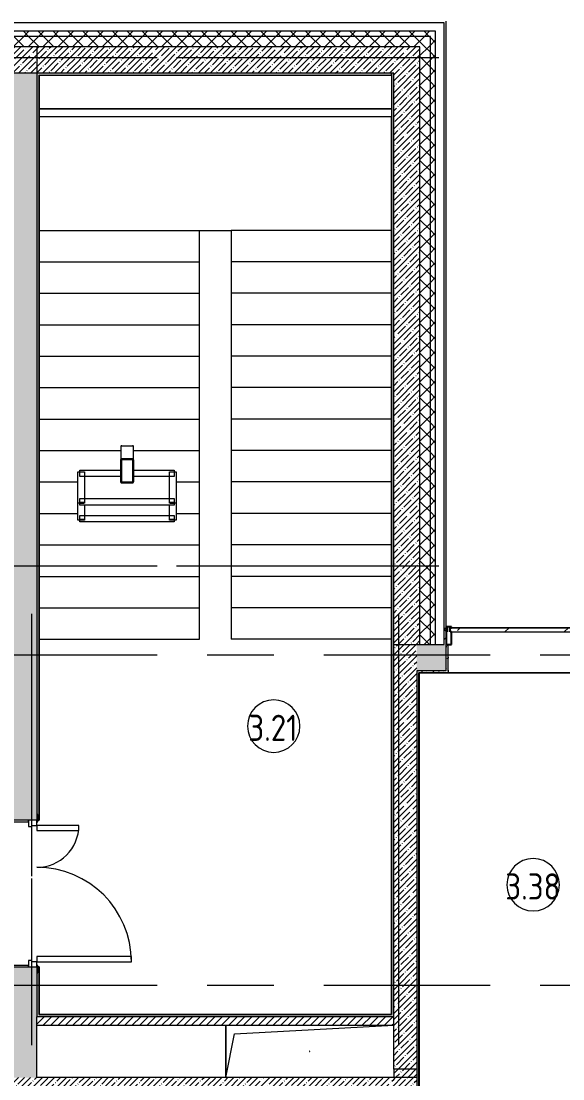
# Model space of a CAD drawing. Header units: millimetres. Extents: x 957 to 67880, y -2706 to 27400.
# Drawn here: x 31730 to 36893, y 17257 to 27345 of the extents above; entities that cross this region are included whole.
import ezdxf

# ---------------------------------------------------------------- set-up
doc = ezdxf.new("R2010")
doc.units = ezdxf.units.MM
doc.linetypes.add('Осевая', pattern=[3175, 635, -476.25, 1587.5, -476.25])
for name, color, linetype, lineweight in [('A-AREA-IDEN', 7, 'Continuous', 9), ('A-GENM', 7, 'Continuous', 9), ('A-GLAZ', 7, 'Continuous', 9), ('A-GLAZ-CWMG', 7, 'Continuous', 9), ('A-GLAZ-CWMG-1', 7, 'Continuous', 25), ('A-WALL', 7, 'Continuous', 9), ('I-WALL', 7, 'Continuous', 9), ('S-STRS-1', 7, 'Continuous', 9), ('Оси', 7, 'Continuous', 9), ('Оси-2', 7, 'Осевая', 9)]:
    doc.layers.add(name, color=color, linetype=linetype, lineweight=lineweight)
for name, color, linetype, lineweight, true_color in [('A-DOOR-1', 7, 'Continuous', 9, 0xc0c0c0), ('A-DOOR-FRAM-1', 7, 'Continuous', 9, 0xc0c0c0), ('A-WALL-1', 9, 'Continuous', 9, 0x808080), ('A-WALL-FNSH-1', 9, 'Continuous', 9, 0x808080)]:
    doc.layers.add(name, color=color, linetype=linetype, lineweight=lineweight, true_color=true_color)
doc.styles.add('GOST Common_3', font='GOST_Common.ttf', dxfattribs={"width": 0.9, "height": 250})
pattern_1 = [(45, (-57529.54, 0), (-70.71068, 70.71068), []), (135, (-57529.54, 0), (-70.71068, -70.71068), [])]
pattern_2 = [(45, (-57529.54, 0), (-57.024626, 57.024626), []), (45, (-57472.52, 0), (-57.024626, 57.024626), [100.806, -20.161, 3.353, -16.808])]
pattern_3 = [(0, (-57529.542, 0), (121.92, 30.48), [10.058, -81.382, 10.058, -81.382, -487.68]), (0, (-57529.542, 0), (121.92, 30.48), [-182.88, 10.058, -172.822, 10.058, -81.382, -213.36]), (0, (-57529.542, 0), (121.92, 30.48), [-457.2, 10.058, -50.902, 10.058, -142.342]), (120, (-57483.822, 15.24), (-87.356454, 90.345817), [10.058, -81.382, 10.058, -81.382, -487.68]), (120, (-57483.822, 15.24), (-87.356454, 90.345817), [-182.88, 10.058, -172.822, 10.058, -81.382, -213.36]), (120, (-57483.822, 15.24), (-87.356454, 90.345817), [-457.2, 10.058, -50.902, 10.058, -142.342]), (240, (-57468.582, 76.2), (-34.563546, -120.825817), [10.058, -81.382, 10.058, -81.382, -487.68]), (240, (-57468.582, 76.2), (-34.563546, -120.825817), [-182.88, 10.058, -172.822, 10.058, -81.382, -213.36]), (240, (-57468.582, 76.2), (-34.563546, -120.825817), [-457.2, 10.058, -50.902, 10.058, -142.342])]

# ---------------------------------------------------------------- blocks, each defined once
blk = doc.blocks.new('110_Дверь_СКБ_2Ст - Д-1_л_Лестничная клетка EIS60 2-32359692-План расстановки мебели и оборудования 3 этажа в осях 23-33')
at = {"layer": 'A-DOOR-1'}
for p, q in [((662.5, 1025), (612.5, 1025)), ((612.5, 1025), (612.5, 125)), ((662.5, 125), (662.5, 1025)), ((-637.5, 525), (-637.5, 125)), ((-587.5, 525), (-637.5, 525)), ((-587.5, 125), (-587.5, 525)), ((-637.5, 125), (-587.5, 125)), ((612.5, 125), (662.5, 125))]:
    blk.add_line(p, q, dxfattribs=at)
for centre, radius, start, end in [((662.5, 125), 900, 90, 180), ((-637.5, 125), 400, 360, 90)]:
    blk.add_arc(centre, radius, start, end, dxfattribs=at)
at = {"layer": 'A-DOOR-FRAM-1'}
for p, q in [((-672.5, 133), (-742.5, 133)), ((-742.5, 133), (-742.5, 125)), ((-742.5, 125), (-672.5, 125)), ((-637.5, 125), (-687.5, 125)), ((-687.5, 125), (-687.5, 45)), ((-672.5, 125), (-672.5, 133)), ((-637.5, 75), (-637.5, 125)), ((662.5, 125), (662.5, 75)), ((712.5, 125), (662.5, 125)), ((767.5, 133), (697.5, 133)), ((697.5, 133), (697.5, 125)), ((697.5, 125), (767.5, 125)), ((712.5, 45), (712.5, 125)), ((767.5, 125), (767.5, 133)), ((-687.5, 45), (-627.5, 45)), ((-672.5, 45), (-687.5, 45)), ((-687.5, 45), (-687.5, -125)), ((-672.5, -125), (-672.5, 45)), ((-627.5, 75), (-637.5, 75)), ((-627.5, 45), (-627.5, 75)), ((662.5, 75), (652.5, 75)), ((652.5, 75), (652.5, 45)), ((652.5, 45), (712.5, 45)), ((712.5, 45), (697.5, 45)), ((697.5, 45), (697.5, -125)), ((712.5, -125), (712.5, 45)), ((-672.5, -125), (-742.5, -125)), ((-742.5, -125), (-742.5, -133)), ((-742.5, -133), (-672.5, -133)), ((-687.5, -125), (-672.5, -125)), ((-672.5, -133), (-672.5, -125)), ((697.5, -125), (712.5, -125)), ((767.5, -125), (697.5, -125)), ((697.5, -125), (697.5, -133)), ((697.5, -133), (767.5, -133)), ((767.5, -133), (767.5, -125))]:
    blk.add_line(p, q, dxfattribs=at)
blk = doc.blocks.new('GM_Отверстие прямоугольное _в плите_ - Отверстие-21716445-План расстановки мебели и оборудования 3 этажа в осях 23-33')
at = {"layer": 'A-GENM'}
for p, q in [((-800, -250), (-800, 250)), ((-800, 250), (-800, -250)), ((-717, 167), (800, 250)), ((-800, -250), (-717, 167))]:
    blk.add_line(p, q, dxfattribs=at)
for start, end in [(360, 180), (180, 360)]:
    blk.add_arc((0, 0), 2.5, start, end, dxfattribs=at)
blk = doc.blocks.new('PNS_Панель прямоугольная - Нр_Стекло - 40мм-22855911-План расстановки мебели и оборудования 3 этажа в осях 23-33')
at = {"layer": 'A-GLAZ'}
h = blk.add_hatch(dxfattribs=at)
h.set_pattern_fill('FP_28', color=256, style=0, pattern_type=2)
h.set_pattern_definition([(45, (-94220, -21460), (-282.8427, 282.8427), [200, -600]), (45, (-94420, -21560), (-282.8427, 282.8427), [600, -200]), (45, (-94020, -21660), (-282.8427, 282.8427), [200, -600])])
h.paths.add_polyline_path([(-684, -40), (770, -40), (770, 0), (-770, 0), (-770, -40), (-760, -40)])
for p, q in [((-770, 0), (770, 0)), ((760, 0), (-760, 0)), ((-760, -40), (760, -40))]:
    blk.add_line(p, q, dxfattribs=at)
blk = doc.blocks.new('ОМ_Полоса_Трапеция прямоугольная_Прокат_ГОСТ 103-2006 - ОМ_Полоса_Трапеция прямоугольная_Прокат_ГОСТ 103-2006-21111644-План расстановки мебели и оборудования 3 этажа в осях 23-33')
at = {"layer": 'A-GENM'}
for p, q in [((122699, 15046), (122699, 15056)), ((122699, 15056), (122739, 15056)), ((122739, 15046), (122699, 15046)), ((122739, 15056), (122739, 15046))]:
    blk.add_line(p, q, dxfattribs=at)
blk = doc.blocks.new('ОМ_Полоса_Трапеция прямоугольная_Прокат_ГОСТ 103-2006 - ОМ_Полоса_Трапеция прямоугольная_Прокат_ГОСТ 103-2006-21111686-План расстановки мебели и оборудования 3 этажа в осях 23-33')
at = {"layer": 'A-GENM'}
for p, q in [((121839, 15056), (121879, 15056)), ((121839, 15046), (121839, 15056)), ((121879, 15046), (121839, 15046)), ((121879, 15056), (121879, 15046))]:
    blk.add_line(p, q, dxfattribs=at)
blk = doc.blocks.new('ОМ_Труба_ГОСТ 8639-82 - ОМ_Труба_ГОСТ 8639-82-V50-План расстановки мебели и оборудования 3 этажа в осях 23-33')
at = {"layer": 'A-GENM'}
for p, q in [((90209, 23291), (90209, 23157)), ((90218, 23295), (90320, 23295)), ((90329, 23157), (90329, 23291)), ((90209, 22956), (90209, 23157)), ((90215, 23157), (90215, 22956)), ((90218, 23174), (90320, 23174)), ((90320, 23162), (90218, 23162)), ((90323, 22956), (90323, 23157)), ((90329, 23157), (90329, 22956)), ((90218, 22951), (90320, 22951)), ((90320, 22939), (90218, 22939))]:
    blk.add_line(p, q, dxfattribs=at)
at = {"layer": 'A-GENM', "flags": 128}
for points in [[(90209, 23157), (90209, 23160), (90210, 23163), (90211, 23166), (90212, 23169), (90213, 23171), (90215, 23173), (90216, 23174), (90218, 23174)], [(90218, 23162), (90218, 23162), (90217, 23162), (90216, 23161), (90216, 23161), (90216, 23160), (90215, 23159), (90215, 23158), (90215, 23157)], [(90320, 23174), (90322, 23174), (90324, 23173), (90325, 23171), (90327, 23169), (90328, 23166), (90328, 23163), (90329, 23160), (90329, 23157)], [(90323, 23157), (90323, 23158), (90323, 23159), (90323, 23160), (90322, 23161), (90322, 23161), (90321, 23162), (90321, 23162), (90320, 23162)], [(90218, 22939), (90216, 22939), (90215, 22940), (90213, 22942), (90212, 22944), (90211, 22947), (90210, 22950), (90209, 22953), (90209, 22956)], [(90215, 22956), (90215, 22955), (90215, 22954), (90216, 22953), (90216, 22952), (90216, 22952), (90217, 22951), (90218, 22951), (90218, 22951)], [(90329, 22956), (90329, 22953), (90328, 22950), (90328, 22947), (90327, 22944), (90325, 22942), (90324, 22940), (90322, 22939), (90320, 22939)], [(90320, 22951), (90321, 22951), (90321, 22951), (90322, 22952), (90322, 22952), (90323, 22953), (90323, 22954), (90323, 22955), (90323, 22956)]]:
    blk.add_lwpolyline(points, dxfattribs=at)
at = {"layer": 'A-GENM'}
for centre, start_param, end_param in [((90218, 23291), 1.570796, 3.141593), ((90320, 23291), 0, 1.570796)]:
    blk.add_ellipse(centre, major_axis=(9, 0), ratio=0.509802, start_param=start_param, end_param=end_param, dxfattribs=at)
blk = doc.blocks.new('ОМ_Уголок_ГОСТ 8509-93 - ОМ_Уголок_ГОСТ 8509-93-V51-План расстановки мебели и оборудования 3 этажа в осях 23-33')
at = {"layer": 'A-GENM'}
for p, q in [((0, 45.2), (0, -17.8)), ((390, 45.2), (0, 45.2)), ((900, 45.2), (510, 45.2)), ((900, -17.8), (900, 45.2)), ((0, -17.8), (390, -17.8)), ((510, -17.8), (900, -17.8))]:
    blk.add_line(p, q, dxfattribs=at)
blk = doc.blocks.new('ОМ_Уголок_ГОСТ 8509-93 - ОМ_Уголок_ГОСТ 8509-93-V30-План расстановки мебели и оборудования 3 этажа в осях 23-33')
at = {"layer": 'A-GENM'}
for p, q in [((0, 45.2), (0, 10)), ((900, 45.2), (0, 45.2)), ((900, 10), (900, 45.2)), ((0, 0), (0, -17.8)), ((0, -17.8), (900, -17.8)), ((900, -17.8), (900, 0))]:
    blk.add_line(p, q, dxfattribs=at)
blk = doc.blocks.new('ОМ_Уголок_ГОСТ 8509-93 - ОМ_Уголок_ГОСТ 8509-93-22194533-План расстановки мебели и оборудования 3 этажа в осях 23-33')
at = {"layer": 'A-GENM'}
for p, q in [((0, 45.2), (0, 40)), ((300, 45.2), (0, 45.2)), ((300, -17.8), (300, 45.2)), ((0, 0), (0, -17.8)), ((0, -17.8), (300, -17.8))]:
    blk.add_line(p, q, dxfattribs=at)
blk = doc.blocks.new('ОМ_Уголок_ГОСТ 8509-93 - ОМ_Уголок_ГОСТ 8509-93-V31-План расстановки мебели и оборудования 3 этажа в осях 23-33')
at = {"layer": 'A-GENM'}
for p, q in [((0, 45.2), (0, -17.8)), ((300, 45.2), (0, 45.2)), ((300, 40), (300, 45.2)), ((0, -17.8), (300, -17.8)), ((300, -17.8), (300, 0))]:
    blk.add_line(p, q, dxfattribs=at)
blk = doc.blocks.new('ОМ_Уголок_ГОСТ 8509-93 - ОМ_Уголок_ГОСТ 8509-93-V33-План расстановки мебели и оборудования 3 этажа в осях 23-33')
at = {"layer": 'A-GENM'}
for p, q in [((0, 45.2), (0, 40)), ((142.2, 45.2), (0, 45.2)), ((0, 0), (0, -17.8)), ((0, -17.8), (160, -17.8))]:
    blk.add_line(p, q, dxfattribs=at)
blk = doc.blocks.new('ОМ_Уголок_ГОСТ 8509-93 - ОМ_Уголок_ГОСТ 8509-93-V34-План расстановки мебели и оборудования 3 этажа в осях 23-33')
at = {"layer": 'A-GENM'}
for p, q in [((300, 45.2), (157.8, 45.2)), ((300, 40), (300, 45.2)), ((140, -17.8), (300, -17.8)), ((300, -17.8), (300, 0))]:
    blk.add_line(p, q, dxfattribs=at)
blk = doc.blocks.new('Прямоугольный импост - Импост структурный с накладкой - 170мм-22854979-План расстановки мебели и оборудования 3 этажа в осях 23-33')
at = {"layer": 'A-GLAZ-CWMG-1'}
for p, q in [((0, 160), (-50, 160)), ((-50, 160), (-50, 40)), ((0, 40), (0, 160)), ((-50, 40), (-40, 40)), ((-40, 0), (-50, 0)), ((-50, 0), (-50, -10)), ((-40, 40), (-40, 0)), ((-10, 0), (-10, 40)), ((-10, 40), (0, 40)), ((0, 0), (-10, 0)), ((0, -10), (0, 0)), ((-50, -10), (0, -10))]:
    blk.add_line(p, q, dxfattribs=at)
blk = doc.blocks.new('Зашивка приборов отопления39 - Зашивка приборов отопления-33325432-План расстановки мебели и оборудования 3 этажа в осях 23-33')
at = {"layer": 'A-WALL'}
for p, q in [((120725, 17931), (124085, 17931)), ((124085, 17931), (120725, 17931)), ((120725, 17856), (124085, 17856))]:
    blk.add_line(p, q, dxfattribs=at)
blk = doc.blocks.new('Марка_Помещения - Номер-25198446-План расстановки мебели и оборудования 3 этажа в осях 23-33')
at = {"layer": 'A-AREA-IDEN'}
for start, end in [(360, 180), (180, 360)]:
    blk.add_arc((0, 0), 2.5, start, end, dxfattribs=at)

msp = doc.modelspace()

# ---------------------------------------------------------------- hatches: boundary and pattern name
at = {"layer": 'A-WALL'}
h = msp.add_hatch(dxfattribs=at)
h.set_pattern_fill('FP_1', color=256, style=0, pattern_type=2)
h.set_pattern_definition(pattern_1)
h.paths.add_polyline_path([(35680.5, 27200), (35680.5, 27250), (27361.1, 27250), (27361.1, 27200), (35630.5, 27200)])
h = msp.add_hatch(dxfattribs=at)
h.set_pattern_fill('FP_1', color=256, style=0, pattern_type=2)
h.set_pattern_definition(pattern_1)
h.paths.add_polyline_path([(27361.1, 27100), (35630.5, 27100), (35630.5, 27200), (27361.1, 27200), (27361.1, 27164.3)])
h = msp.add_hatch(dxfattribs=at)
h.set_pattern_fill('FP_1', color=256, style=0, pattern_type=2)
h.set_pattern_definition(pattern_1)
h.paths.add_polyline_path([(35630.5, 21400), (35680.5, 21400), (35680.5, 27200), (35630.5, 27200), (35630.5, 21553)])
h = msp.add_hatch(dxfattribs=at)
h.set_pattern_fill('FP_1', color=256, style=0, pattern_type=2)
h.set_pattern_definition(pattern_1)
h.paths.add_polyline_path([(35630.5, 21400), (35630.5, 27100), (35530.5, 27100), (35530.5, 21400)])
h = msp.add_hatch(dxfattribs=at)
h.set_pattern_fill('FP_1', color=256, style=0, pattern_type=2)
h.set_pattern_definition(pattern_1)
h.paths.add_polyline_path([(67550.5, 21400), (67700.5, 21400), (67700.5, 21550), (62620.7, 21550), (62620.7, 21400), (67300.5, 21400)])
h.paths.add_polyline_path([(60370.9, 21400), (61720.7, 21400), (61720.7, 21550), (60370.9, 21550)])
h.paths.add_polyline_path([(43270.5, 21400), (43620.5, 21400), (43620.5, 21550), (39080.5, 21550), (39080.5, 21400), (43050.5, 21400)])
h.paths.add_polyline_path([(58600.9, 21400), (59470.9, 21400), (59470.9, 21550), (58600.9, 21550)])
h.paths.add_polyline_path([(56267.9, 21400), (57170.9, 21400), (57170.9, 21550), (56020.5, 21550), (56020.5, 21400)])
h.paths.add_polyline_path([(52450.2, 21400), (53720.5, 21400), (53720.5, 21550), (52420.9, 21550), (52420.9, 21400)])
h.paths.add_polyline_path([(50220.9, 21400), (51520.9, 21400), (51520.9, 21550), (50220.9, 21550)])
h.paths.add_polyline_path([(48520.5, 21400), (49320.9, 21400), (49320.9, 21550), (48020.7, 21550), (48020.7, 21400)])
h.paths.add_polyline_path([(46087.2, 21400), (47120.7, 21400), (47120.7, 21550), (45920.5, 21550), (45920.5, 21400)])
h.paths.add_polyline_path([(35780.5, 21400), (35780.5, 21550), (35760.5, 21550), (35760.5, 21400)])
at = {"layer": 'I-WALL'}
h = msp.add_hatch(dxfattribs=at)
h.set_pattern_fill('FP_4', color=256, style=0, pattern_type=2)
h.set_pattern_definition(pattern_2)
h.paths.add_polyline_path([(32088.8, 26850), (35280.5, 26850), (35280.5, 27100), (31630.5, 27100), (31610.5, 26850), (31880.5, 26850)])
h = msp.add_hatch(dxfattribs=at)
h.set_pattern_fill('FP_4', color=256, style=0, pattern_type=2)
h.set_pattern_definition(pattern_2)
h.paths.add_polyline_path([(35530.5, 21400), (35530.5, 27100), (35280.5, 27100), (35280.5, 21400)])
h = msp.add_hatch(dxfattribs=at)
h.set_pattern_fill('FP_4', color=256, style=0, pattern_type=2)
h.set_pattern_definition(pattern_2)
h.paths.add_polyline_path([(31630.5, 17270), (31880.5, 17270), (31880.5, 18325), (31630.5, 18325), (31630.5, 17303.7)])
h.paths.add_polyline_path([(31880.5, 19725), (31880.5, 26850), (31630.5, 26850), (31630.5, 19725), (31830.5, 19725)])
h = msp.add_hatch(dxfattribs=at)
h.set_pattern_fill('FP_35', color=256, style=0, pattern_type=2)
h.set_pattern_definition(pattern_3)
h.paths.add_polyline_path([(35260.5, 26830), (35259.5, 26850), (31880.5, 26850), (31880.5, 26830), (35259.8, 26830)])
h = msp.add_hatch(dxfattribs=at)
h.set_pattern_fill('FP_35', color=256, style=0, pattern_type=2)
h.set_pattern_definition(pattern_3)
h.paths.add_polyline_path([(35280.5, 17870), (35280.5, 26850), (35260.5, 26849.9), (35260.5, 17870)])
h = msp.add_hatch(dxfattribs=at)
h.set_pattern_fill('FP_35', color=256, style=0, pattern_type=2)
h.set_pattern_definition(pattern_3)
h.paths.add_polyline_path([(31880.5, 17870), (31900.5, 17871), (31900.5, 18325), (31888.5, 18325), (31888.5, 18270), (31880.5, 18270)])
h.paths.add_polyline_path([(31900.5, 19725), (31900.5, 26830), (31880.5, 26830), (31880.6, 19780), (31888.5, 19780), (31888.5, 19725)])
h = msp.add_hatch(dxfattribs=at)
h.set_pattern_fill('FP_4', color=256, style=0, pattern_type=2)
h.set_pattern_definition(pattern_2)
h.paths.add_polyline_path([(35280.5, 17270), (35445.5, 17270), (35481.3, 17322.2), (35500.5, 17270), (35500.5, 21400), (35280.5, 21400), (35280.5, 17350)])
h = msp.add_hatch(dxfattribs=at)
h.set_pattern_fill('FP_4', color=256, style=0, pattern_type=2)
h.set_pattern_definition(pattern_2)
h.paths.add_polyline_path([(40996.9, 21150), (43050.5, 21150), (43050.5, 21400), (39080.5, 21400), (39080.5, 21150), (39724.3, 21150)])
h.paths.add_polyline_path([(35780.5, 21150), (35780.5, 21400), (35500.5, 21400), (35500.5, 21150), (35520.5, 21150)])
h = msp.add_hatch(dxfattribs=at)
h.set_pattern_fill('FP_35', color=256, style=0, pattern_type=2)
h.set_pattern_definition(pattern_3)
h.paths.add_polyline_path([(35780.5, 21150), (35800.5, 21150), (35800.5, 21400), (35780.5, 21400), (35780.5, 21288.8)])
h = msp.add_hatch(dxfattribs=at)
h.set_pattern_fill('FP_35', color=256, style=0, pattern_type=2)
h.set_pattern_definition(pattern_3)
h.paths.add_polyline_path([(35520.5, 13640), (35520.5, 21150), (35500.5, 21150), (35500.5, 13640)])
h = msp.add_hatch(dxfattribs=at)
h.set_pattern_fill('FP_35', color=256, style=0, pattern_type=2)
h.set_pattern_definition(pattern_3)
h.paths.add_polyline_path([(35630.5, 21130), (35800.5, 21130), (35800.5, 21150), (35520.5, 21150), (35520.5, 21130), (35530.5, 21130)])
h = msp.add_hatch(dxfattribs=at)
h.set_pattern_fill('FP_35', color=256, style=0, pattern_type=2)
h.set_pattern_definition(pattern_3)
h.paths.add_polyline_path([(35280.5, 17850), (35280.5, 17870), (31880.5, 17870), (31880.5, 17850), (35260.5, 17850)])
h = msp.add_hatch(dxfattribs=at)
h.set_pattern_fill('FP_5', color=256, style=0, pattern_type=2)
h.set_pattern_definition([(45, (-57529.54, 0), (-35.35534, 35.35534), [])])
h.paths.add_polyline_path([(31880.5, 17770), (35280.5, 17770), (35280.5, 17850), (31880.5, 17850)])
h = msp.add_hatch(dxfattribs=at)
h.set_pattern_fill('FP_4', color=256, style=0, pattern_type=2)
h.set_pattern_definition(pattern_2)
h.paths.add_polyline_path([(28960.5, 17050), (35280.5, 17050.2), (35280.5, 17270), (28960.5, 17270)])
h = msp.add_hatch(dxfattribs=at)
h.set_pattern_fill('FP_4', color=256, style=0, pattern_type=2)
h.set_pattern_definition(pattern_2)
h.paths.add_polyline_path([(35280.6, 13620), (35470.5, 13620), (35470.5, 13628), (35500.5, 13628), (35500.5, 17270), (35481.3, 17322.2), (35445.5, 17270), (35280.5, 17270), (35280.5, 13620)])

# ---------------------------------------------------------------- linework, layer by layer
at = {"layer": 'A-WALL'}
for p, q in [((35760.5, 27330), (27361.1, 27330)), ((35680.5, 27250), (27361.1, 27250)), ((35680.5, 21400), (35680.5, 27250)), ((35760.5, 21400), (35760.5, 27330)), ((35630.5, 27200), (27361.1, 27200)), ((35630.5, 21400), (35630.5, 27200)), ((31880.5, 27100), (31880.5, 19780)), ((35530.5, 21400), (35530.5, 27100)), ((35280.5, 17350), (35280.5, 26850)), ((31900.5, 26830), (31900.5, 26829)), ((31900.5, 26830), (35260.5, 26830)), ((31900.5, 26829), (31900.5, 19725)), ((31901.5, 26829), (31900.5, 26829)), ((31900.5, 19725), (31900.5, 26829)), ((35259.5, 26829), (35259.5, 26830)), ((35780.5, 21553), (35760.5, 21553)), ((35780.5, 21550), (35760.5, 21550)), ((35780.5, 21150), (35500.5, 21150)), ((35520.5, 21130), (35520.5, 13640)), ((31880.5, 18270), (31880.5, 17850)), ((31900.5, 18325), (31900.5, 17871)), ((31900.5, 17870), (31900.5, 18325)), ((31900.5, 17870), (35260.5, 17870)), ((35260.5, 17870), (31900.5, 17870))]:
    msp.add_line(p, q, dxfattribs=at)
at = {"layer": 'A-WALL-1'}
for p, q in [((35530.5, 27100), (27361.1, 27100)), ((35280.5, 27100), (31605.5, 27100)), ((35280.5, 26850), (27440.5, 26850)), ((35260.5, 26830), (35260.5, 17870)), ((35280.5, 21400), (35760.5, 21400)), ((35780.5, 21150), (35780.5, 21400)), ((35800.5, 21400), (35780.5, 21400)), ((35800.5, 21150), (35800.5, 21400)), ((35500.5, 21150), (35500.5, 13628)), ((35520.5, 21130), (35800.5, 21130)), ((31888.5, 19725), (31900.5, 19725)), ((31900.5, 18325), (31888.5, 18325)), ((31880.5, 17270), (31880.5, 17850)), ((35280.5, 17850), (31880.5, 17850)), ((31880.5, 17770), (35280.5, 17770)), ((35500.5, 17270), (31880.5, 17270)), ((35280.5, 17350), (35280.5, 17270)), ((35500.5, 17350), (35280.5, 17350))]:
    msp.add_line(p, q, dxfattribs=at)
at = {"layer": 'A-WALL-FNSH-1'}
for p, q in [((35780.5, 21400), (35780.5, 27345.2)), ((35259.5, 26850), (35259.5, 26830)), ((35260.5, 26830), (35260.5, 26850)), ((31901.5, 26829), (35259.5, 26829)), ((31901.5, 21490), (31901.5, 26829)), ((35259.5, 26829), (35259.5, 26435)), ((35521.5, 13641), (35521.5, 21129)), ((35800.5, 21150), (35800.5, 21130)), ((35801.5, 21150), (35800.5, 21150)), ((35801.5, 21129), (35801.5, 21150)), ((31900.5, 19725), (31901.5, 19725)), ((31901.5, 18325), (31900.5, 18325)), ((31901.5, 17871), (31901.5, 18325))]:
    msp.add_line(p, q, dxfattribs=at)
at = {"layer": 'I-WALL'}
for p, q in [((35259.5, 17871), (35259.5, 26435)), ((35260.5, 24924.6), (35259.5, 24924.6)), ((31901.5, 21490), (31901.5, 19725)), ((35259.5, 21369.6), (35260.5, 21369.6)), ((41544, 21129), (35520.5, 21129)), ((35522, 13640), (35522, 21129)), ((35523, 21129), (35523, 13640)), ((35800.5, 21130), (39080.5, 21130)), ((35830.5, 21130), (35830.5, 21129)), ((31900.5, 17872), (35260.5, 17872)), ((31900.5, 17871), (35260.5, 17871))]:
    msp.add_line(p, q, dxfattribs=at)
at = {"layer": 'S-STRS-1'}
for p, q in [((31900.5, 25350), (33430.5, 25350)), ((31900.5, 25350), (33430.5, 25350)), ((33430.5, 25350), (33730.5, 25350)), ((33430.5, 25050), (33430.5, 25350)), ((35260.5, 25350), (33730.5, 25350)), ((33730.5, 25350), (33730.5, 25050)), ((35260.5, 25350), (33730.5, 25350)), ((31900.5, 25050), (33430.5, 25050)), ((31900.5, 25050), (33430.5, 25050)), ((33430.5, 24750), (33430.5, 25050)), ((33730.5, 25050), (33730.5, 24750)), ((35260.5, 25050), (33730.5, 25050)), ((35260.5, 25050), (33730.5, 25050)), ((31900.5, 24750), (33430.5, 24750)), ((31900.5, 24750), (33430.5, 24750)), ((33430.5, 24450), (33430.5, 24750)), ((33730.5, 24750), (33730.5, 24450)), ((35260.5, 24750), (33730.5, 24750)), ((35260.5, 24750), (33730.5, 24750)), ((31900.5, 24450), (33430.5, 24450)), ((31900.5, 24450), (33430.5, 24450)), ((33430.5, 24150), (33430.5, 24450)), ((33730.5, 24450), (33730.5, 24150)), ((35260.5, 24450), (33730.5, 24450)), ((35260.5, 24450), (33730.5, 24450)), ((31900.5, 24150), (33430.5, 24150)), ((31900.5, 24150), (33430.5, 24150)), ((33430.5, 23850), (33430.5, 24150)), ((33730.5, 24150), (33730.5, 23850)), ((35260.5, 24150), (33730.5, 24150)), ((35260.5, 24150), (33730.5, 24150)), ((31900.5, 23850), (33430.5, 23850)), ((31900.5, 23850), (33430.5, 23850)), ((33430.5, 23550), (33430.5, 23850)), ((33730.5, 23850), (33730.5, 23550)), ((35260.5, 23850), (33730.5, 23850)), ((35260.5, 23850), (33730.5, 23850)), ((31900.5, 23550), (33430.5, 23550)), ((31900.5, 23550), (33430.5, 23550)), ((33430.5, 23250), (33430.5, 23550)), ((33730.5, 23550), (33730.5, 23250)), ((35260.5, 23550), (33730.5, 23550)), ((35260.5, 23550), (33730.5, 23550)), ((31900.5, 23250), (32680, 23250)), ((31900.5, 23250), (32680, 23250)), ((32799.2, 23250), (33430.5, 23250)), ((32799.2, 23250), (33430.5, 23250)), ((33430.5, 22950), (33430.5, 23250)), ((33730.5, 23250), (33730.5, 22950)), ((35260.5, 23250), (33730.5, 23250)), ((35260.5, 23250), (33730.5, 23250)), ((31900.5, 22950), (32271.8, 22950)), ((31900.5, 22950), (32271.8, 22950)), ((33207.4, 22950), (33430.5, 22950)), ((33207.4, 22950), (33430.5, 22950)), ((33430.5, 22650), (33430.5, 22950)), ((33730.5, 22950), (33730.5, 22650)), ((35260.5, 22950), (33730.5, 22950)), ((35260.5, 22950), (33730.5, 22950)), ((31900.5, 22650), (32271.8, 22650)), ((31900.5, 22650), (32271.8, 22650)), ((33207.4, 22650), (33430.5, 22650)), ((33207.4, 22650), (33430.5, 22650)), ((33430.5, 22350), (33430.5, 22650)), ((33730.5, 22650), (33730.5, 22350)), ((35260.5, 22650), (33730.5, 22650)), ((35260.5, 22650), (33730.5, 22650)), ((31900.5, 22350), (33430.5, 22350)), ((31900.5, 22350), (33430.5, 22350)), ((33430.5, 22050), (33430.5, 22350)), ((33730.5, 22350), (33730.5, 22050)), ((35260.5, 22350), (33730.5, 22350)), ((35260.5, 22350), (33730.5, 22350)), ((31900.5, 22050), (33430.5, 22050)), ((31900.5, 22050), (33430.5, 22050)), ((33430.5, 21750), (33430.5, 22050)), ((33730.5, 22050), (33730.5, 21750)), ((35260.5, 22050), (33730.5, 22050)), ((35260.5, 22050), (33730.5, 22050)), ((31900.5, 21750), (33430.5, 21750)), ((31900.5, 21750), (33430.5, 21750)), ((33430.5, 21450), (33430.5, 21750)), ((33730.5, 21750), (33730.5, 21450)), ((35260.5, 21750), (33730.5, 21750)), ((35260.5, 21750), (33730.5, 21750)), ((31900.5, 21450), (33430.5, 21450)), ((31900.5, 21450), (33430.5, 21450)), ((35260.5, 21450), (33730.5, 21450))]:
    msp.add_line(p, q, dxfattribs=at)
at = {"layer": 'Оси'}
for p, q in [((33210.5, 27000), (35710.5, 27000)), ((33210.5, 22150), (35710.5, 22150)), ((31830.5, 19191.6), (31830.5, 21691.6)), ((35330.5, 19191.6), (35330.5, 21691.6))]:
    msp.add_line(p, q, dxfattribs=at)
at = {"layer": 'Оси-2'}
for p, q in [((27152.2, 27000), (33210.5, 27000)), ((27152.2, 22150), (33210.5, 22150)), ((27152.2, 21300), (65050.5, 21300)), ((31830.5, 593.7), (31830.5, 19191.6)), ((35330.5, 593.7), (35330.5, 19191.6)), ((27152.2, 18150), (65200.5, 18150))]:
    msp.add_line(p, q, dxfattribs=at)

# ---------------------------------------------------------------- block references
at = {"layer": 'A-AREA-IDEN', "xscale": 99.99999999999993, "yscale": 99.99999999999993, "zscale": 99.99999999999993}
for p in [(34137.2, 20621.6), (36609.9, 19108.8)]:
    msp.add_blockref('Марка_Помещения - Номер-25198446-План расстановки мебели и оборудования 3 этажа в осях 23-33', p, dxfattribs=at)
at = {"layer": 'A-DOOR-1', "rotation": 269.9999999999998}
msp.add_blockref('110_Дверь_СКБ_2Ст - Д-1_л_Лестничная клетка EIS60 2-32359692-План расстановки мебели и оборудования 3 этажа в осях 23-33', (31755.5, 19037.5), dxfattribs=at)
at = {"layer": 'A-GENM'}
for name, p in [('ОМ_Труба_ГОСТ 8639-82 - ОМ_Труба_ГОСТ 8639-82-V50-План расстановки мебели и оборудования 3 этажа в осях 23-33', (-57529.5, 0)), ('ОМ_Полоса_Трапеция прямоугольная_Прокат_ГОСТ 103-2006 - ОМ_Полоса_Трапеция прямоугольная_Прокат_ГОСТ 103-2006-21111686-План расстановки мебели и оборудования 3 этажа в осях 23-33', (-89549.8, 7700)), ('ОМ_Полоса_Трапеция прямоугольная_Прокат_ГОСТ 103-2006 - ОМ_Полоса_Трапеция прямоугольная_Прокат_ГОСТ 103-2006-21111644-План расстановки мебели и оборудования 3 этажа в осях 23-33', (-89549.8, 7700)), ('ОМ_Полоса_Трапеция прямоугольная_Прокат_ГОСТ 103-2006 - ОМ_Полоса_Трапеция прямоугольная_Прокат_ГОСТ 103-2006-21111686-План расстановки мебели и оборудования 3 этажа в осях 23-33', (-89549.8, 7540)), ('ОМ_Полоса_Трапеция прямоугольная_Прокат_ГОСТ 103-2006 - ОМ_Полоса_Трапеция прямоугольная_Прокат_ГОСТ 103-2006-21111644-План расстановки мебели и оборудования 3 этажа в осях 23-33', (-89549.8, 7540)), ('GM_Отверстие прямоугольное _в плите_ - Отверстие-21716445-План расстановки мебели и оборудования 3 этажа в осях 23-33', (34480.5, 17520))]:
    msp.add_blockref(name, p, dxfattribs=at)
at = {"layer": 'A-GENM', "extrusion": (0, 0, -1)}
for name, p, rotation in [('ОМ_Уголок_ГОСТ 8509-93 - ОМ_Уголок_ГОСТ 8509-93-22194533-План расстановки мебели и оборудования 3 этажа в осях 23-33', (-32289.6, 22746.5), 90.00000000000064), ('ОМ_Уголок_ГОСТ 8509-93 - ОМ_Уголок_ГОСТ 8509-93-V51-План расстановки мебели и оборудования 3 этажа в осях 23-33', (-32289.6, 23046.5), 180), ('ОМ_Уголок_ГОСТ 8509-93 - ОМ_Уголок_ГОСТ 8509-93-V31-План расстановки мебели и оборудования 3 этажа в осях 23-33', (-33189.6, 23046.5), 270.0000000000008), ('ОМ_Уголок_ГОСТ 8509-93 - ОМ_Уголок_ГОСТ 8509-93-V33-План расстановки мебели и оборудования 3 этажа в осях 23-33', (-32289.6, 22586.5), 90.00000000000064), ('ОМ_Уголок_ГОСТ 8509-93 - ОМ_Уголок_ГОСТ 8509-93-V34-План расстановки мебели и оборудования 3 этажа в осях 23-33', (-33189.6, 22886.5), 270.0000000000008)]:
    msp.add_blockref(name, p, dxfattribs=dict(at, rotation=rotation))
for p in [(-33189.6, 22746.5), (-33189.6, 22586.5)]:
    msp.add_blockref('ОМ_Уголок_ГОСТ 8509-93 - ОМ_Уголок_ГОСТ 8509-93-V30-План расстановки мебели и оборудования 3 этажа в осях 23-33', p, dxfattribs=at)
at = {"layer": 'A-GLAZ'}
msp.add_blockref('PNS_Панель прямоугольная - Нр_Стекло - 40мм-22855911-План расстановки мебели и оборудования 3 этажа в осях 23-33', (36590.5, 21560), dxfattribs=at)
at = {"layer": 'A-GLAZ-CWMG', "rotation": 180}
msp.add_blockref('Прямоугольный импост - Импост структурный с накладкой - 170мм-22854979-План расстановки мебели и оборудования 3 этажа в осях 23-33', (35780.5, 21560), dxfattribs=at)
at = {"layer": 'A-WALL'}
msp.add_blockref('Зашивка приборов отопления39 - Зашивка приборов отопления-33325432-План расстановки мебели и оборудования 3 этажа в осях 23-33', (-88824.2, 8578.8), dxfattribs=at)

# ---------------------------------------------------------------- texts
at = {"layer": 'A-AREA-IDEN', "char_height": 250, "attachment_point": 1, "style": 'GOST Common_3'}
for s, insert, width in [('3.21', (33895.3, 20730.1), 606.076), ('3.38', (36344.2, 19217.3), 663.797)]:
    msp.add_mtext(s, dxfattribs=dict(at, insert=insert, width=width))

doc.saveas('drawing.dxf')
